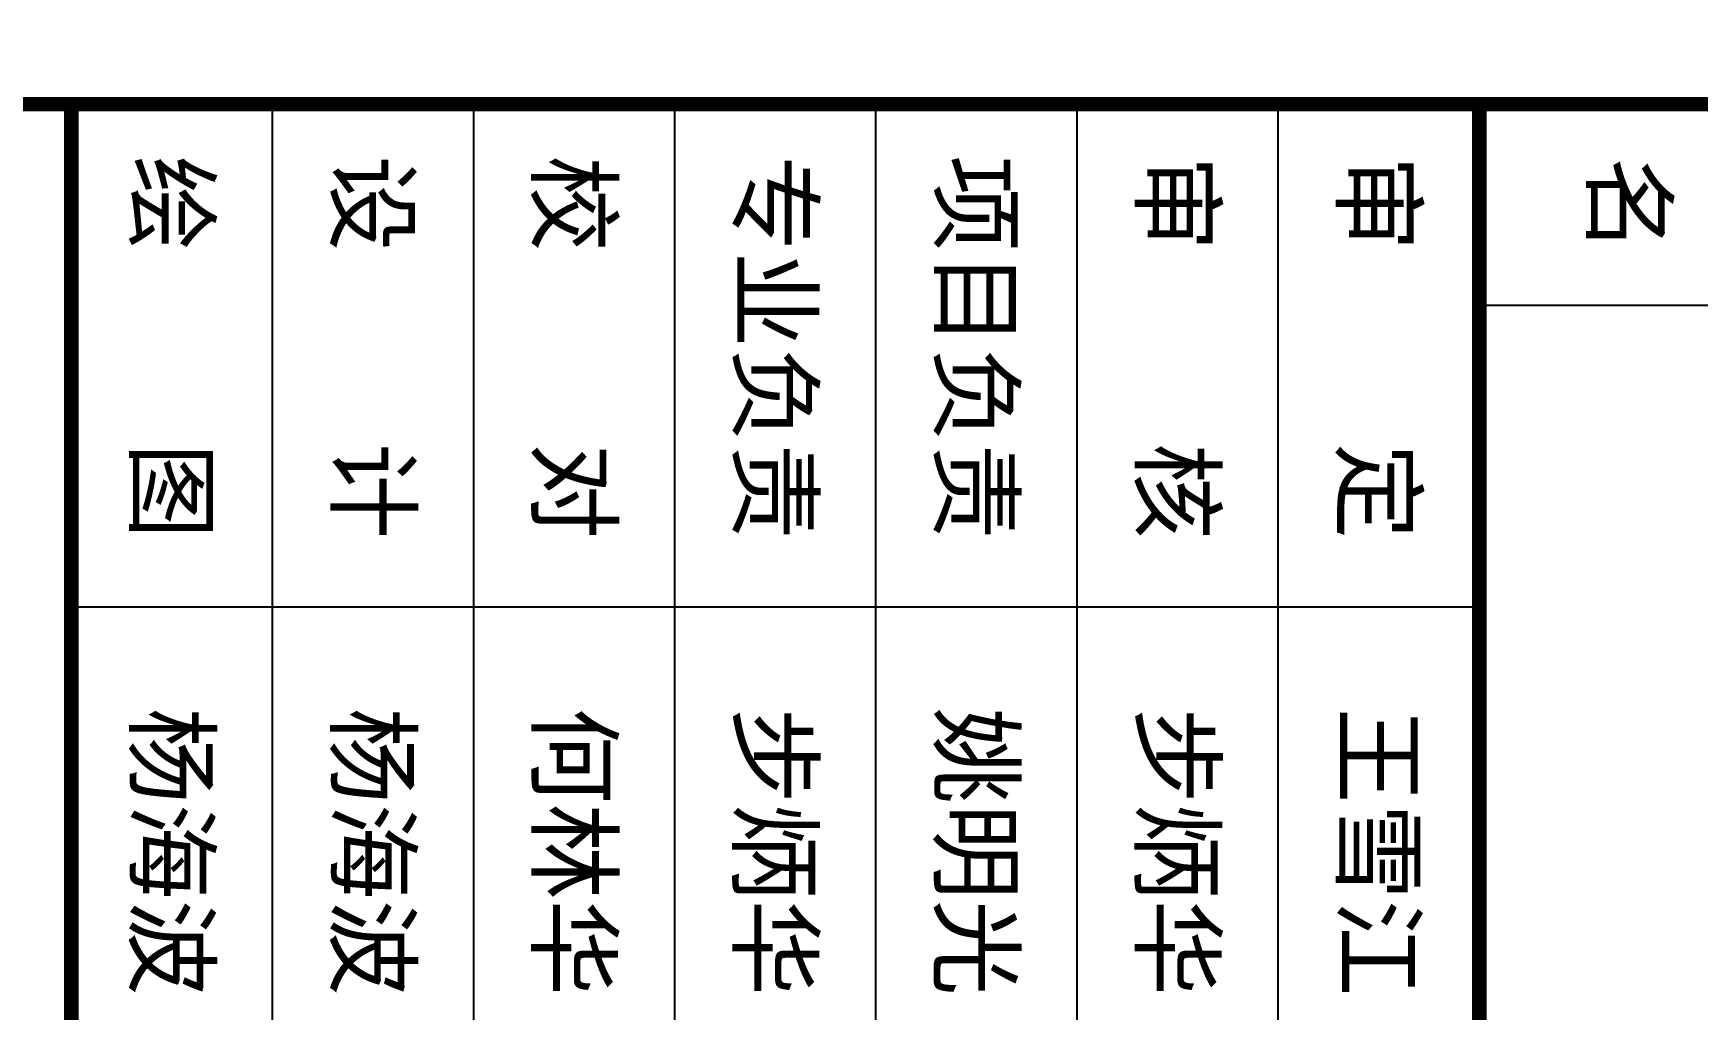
# Model space of a CAD drawing. Extents: x 447413 to 2975780, y -1432727 to 1301644.
# Drawn here: x 2628671 to 2638600, y -339078 to -333255 of the extents above; entities that cross this region are included whole.
import ezdxf
from ezdxf.enums import TextEntityAlignment as Align

# ---------------------------------------------------------------- set-up
doc = ezdxf.new("R2010")
doc.units = 0
doc.header["$LTSCALE"] = 1000
doc.header["$MEASUREMENT"] = 0
doc.layers.add('图框', color=253, linetype='Continuous')
doc.styles.add('cx_biaoti', font='')
doc.styles.get('cx_biaoti').set_extended_font_data('SimSun')

# ---------------------------------------------------------------- blocks, each defined once
blk = doc.blocks.new('zzzzzzzzzzzzvvvvvv')
at = {"layer": '图框', "color": 153, "style": 'cx_biaoti'}
for s, p in [('杨海波', (2629227.1, 654978.4, 378000)), ('杨海波', (2630427.1, 654978.4, 378000)), ('何林华', (2631627.1, 654978.4, 378000)), ('步炳华', (2632827.1, 654978.4, 378000)), ('姚明光', (2634027.1, 654978.4, 378000)), ('步炳华', (2635227.1, 654978.4, 378000)), ('王雪江', (2636427.1, 654978.4, 378000))]:
    blk.add_text(s, height=420, rotation=270, dxfattribs=at).set_placement(p)
blk = doc.blocks.new('A$C6B0021A6')
at = {"layer": '图框', "color": 153}
for p, q in [((112220, 15820, -84000), (112220, 13420, -84000)), ((113420, 13420, -84000), (113420, 7820, -84000)), ((117920, 12620, -84000), (111420, 12620, -84000)), ((117920, 11820, -84000), (111420, 11820, -84000)), ((117920, 11020, -84000), (111420, 11020, -84000)), ((117920, 10220, -84000), (111420, 10220, -84000)), ((117920, 9420, -84000), (111420, 9420, -84000)), ((117920, 8620, -84000), (111420, 8620, -84000))]:
    blk.add_line(p, q, dxfattribs=at)
at = {"layer": '图框', "color": 153, "const_width": 58, "elevation": -84000}
for points in [[(111420, 1020), (2520, 1020), (2520, 83120), (111420, 83120)], [(111420, 83120), (117920, 83120), (117920, 1020), (111420, 1020)], [(111420, 30220), (117920, 30220), (117920, 1020), (111420, 1020)]]:
    blk.add_lwpolyline(points, close=True, dxfattribs=at)
for points in [[(111420, 13420), (117920, 13420)], [(111420, 7820), (117920, 7820)]]:
    blk.add_lwpolyline(points, dxfattribs=at)
at = {"xscale": 0.6666666666666666, "yscale": 0.6666666666666666, "zscale": 0.6666666666666666, "rotation": 90}
blk.add_blockref('zzzzzzzzzzzzvvvvvv', (550471.6, -1744738.9, -336000), dxfattribs=at)
at = {"layer": '图框', "color": 153, "style": 'cx_biaoti'}
blk.add_text('名', height=280, dxfattribs=at).set_placement((111820, 14020, -84000), align=Align.MIDDLE)
for s, p in [('审    定', (111623.6, 12878.4, -84000)), ('审    核', (111623.6, 12078.4, -84000)), ('项目负责', (111623.6, 11279.2, -84000)), ('专业负责', (111623.6, 10479.2, -84000)), ('校    对', (111623.6, 9678.4, -84000)), ('设    计', (111623.6, 8880, -84000)), ('绘    图', (111623.6, 8079.2, -84000))]:
    blk.add_text(s, height=280, dxfattribs=at).set_placement(p)

msp = doc.modelspace()

# ---------------------------------------------------------------- block references
at = {"xscale": 1.5, "yscale": 1.5, "zscale": 1.5, "rotation": 270}
msp.add_blockref('A$C6B0021A6', (2617168.3, -166547.5, 252000), dxfattribs=at)

doc.saveas('drawing.dxf')
